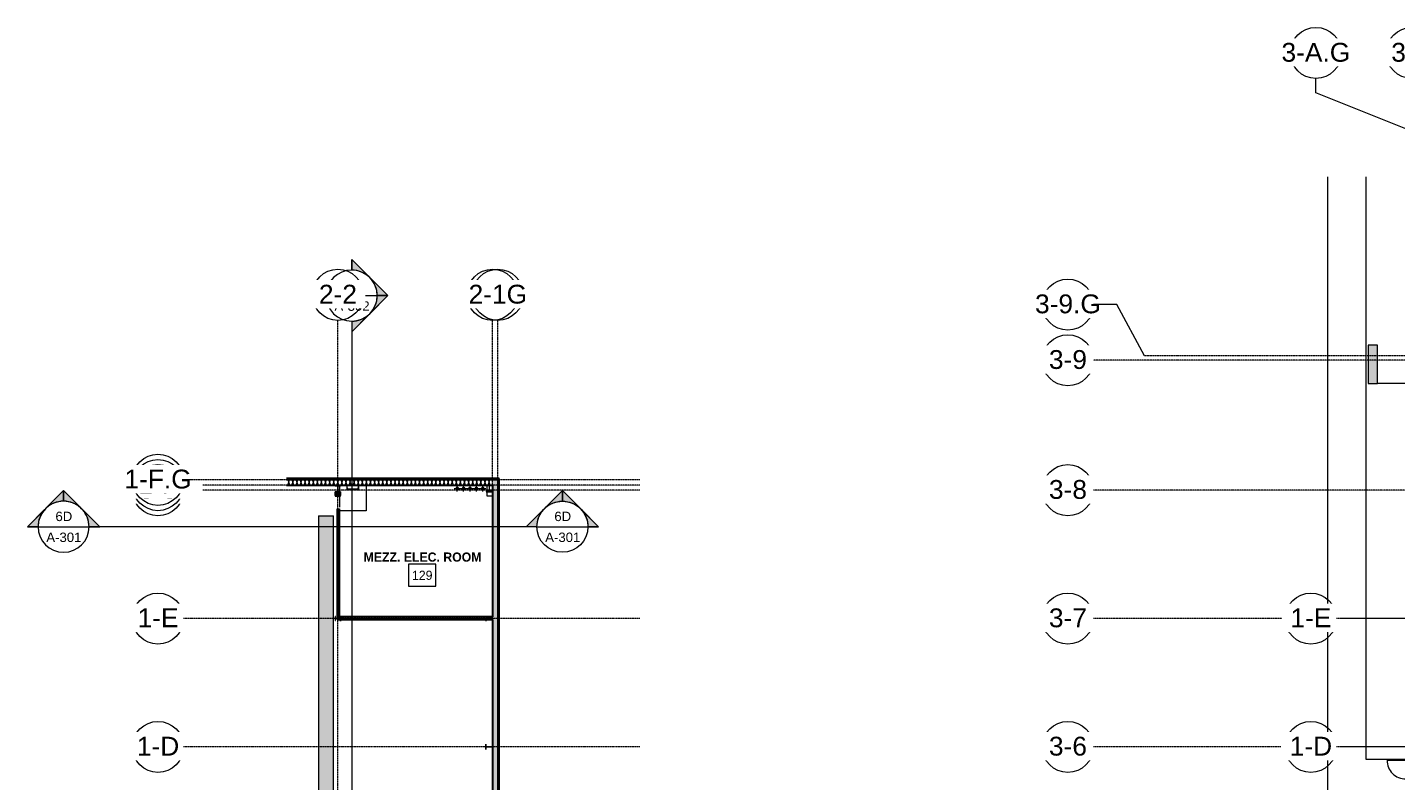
# Model space of a CAD drawing. Header units: inches. Extents: x 25369 to 33161, y -23509 to -20274.
# Drawn here: x 25397 to 27972, y -21693 to -20274 of the extents above; entities that cross this region are included whole.
import ezdxf

# ---------------------------------------------------------------- set-up
doc = ezdxf.new("R2010")
doc.units = ezdxf.units.IN
doc.header["$MEASUREMENT"] = 0
doc.linetypes.add('Grid Line 1_2_', pattern=[0.875, 0.5, -0.125, 0.125, -0.125])
for name, color, linetype, lineweight in [('A-AREA', 32, 'Continuous', 9), ('A-AREA-IDEN', 2, 'Continuous', 9), ('A-DOOR', 31, 'Continuous', 9), ('A-FLOR', 192, 'Continuous', 9), ('A-WALL', 113, 'Continuous', 9), ('A-WALL-PATT', 111, 'Continuous', 25), ('Conc', 7, 'Continuous', 9), ('E-POWR-CNTR', 130, 'Continuous', 9), ('E-POWR-DROP', 130, 'Continuous', 9), ('G-ANNO-SYMB', 111, 'Continuous', 9), ('I-WALL', 2, 'Continuous', 9), ('M-HVAC-DUCT', 70, 'Continuous', 9), ('Q-SPCQ', 91, 'Continuous', 9), ('S-BEAM', 12, 'Continuous', 9), ('S-COLS', 52, 'Continuous', 9), ('S-GRID', 1, 'Continuous', 9), ('S-GRID-IDEN', 1, 'Continuous', 9)]:
    doc.layers.add(name, color=color, linetype=linetype, lineweight=lineweight)
doc.styles.add('Arial', font='arial.ttf', dxfattribs={"height": 35.407186})
doc.styles.add('Arial_1', font='arial.ttf', dxfattribs={"height": 17.703593})
doc.styles.add('Century Gothic', font='GOTHIC.TTF', dxfattribs={"height": 17.245342})
doc.styles.add('Century Gothic_B', font='GOTHICB.TTF', dxfattribs={"height": 17.233438})
pattern_1 = [(45, (0, 0), (-19.00703, 19.00703), []), (45, (0, 28.8), (-19.00703, 19.00703), [])]
pattern_2 = [(0, (0, 0), (61.44, 15.36), [2.534, -43.546, 2.534, -43.546, -245.76]), (0, (0, 0), (61.44, 15.36), [-92.16, 2.534, -89.626, 2.534, -43.546, -107.52]), (0, (0, 0), (61.44, 15.36), [-230.4, 2.534, -28.186, 2.534, -74.266]), (120, (23.04, 7.68), (-44.02215, 45.528601), [2.534, -43.546, 2.534, -43.546, -245.76]), (120, (23.04, 7.68), (-44.02215, 45.528601), [-92.16, 2.534, -89.626, 2.534, -43.546, -107.52]), (120, (23.04, 7.68), (-44.02215, 45.528601), [-230.4, 2.534, -28.186, 2.534, -74.266]), (240, (30.72, 38.4), (-17.41785, -60.888601), [2.534, -43.546, 2.534, -43.546, -245.76]), (240, (30.72, 38.4), (-17.41785, -60.888601), [-92.16, 2.534, -89.626, 2.534, -43.546, -107.52]), (240, (30.72, 38.4), (-17.41785, -60.888601), [-230.4, 2.534, -28.186, 2.534, -74.266])]
pattern_3 = [(161.57, (0.96, 0.96), (-7.6802237, -0.0009796), [0, -54.643, 6.067, 0]), (18.43, (-0.96, 0.96), (-7.6802237, 0.0009796), [0, -54.643, 6.067, 0]), (108.43, (0.96, 0.96), (3.8382953, -19.20136532), [18.211, -42.499]), (71.57, (-0.96, 0.96), (3.8382953, 19.20136532), [18.211, -42.499])]
pattern_4 = [(0, (0, 0), (0, 24), []), (90, (0, 0), (-24, 1e-15), [])]
pattern_5 = [(225, (25980.89, -22360.053), (19.00703, -19.00703), []), (225, (25980.89, -22388.853), (19.00703, -19.00703), [])]

# ---------------------------------------------------------------- blocks, each defined once
blk = doc.blocks.new('columns and girder2 - one-1334686-Mezzanine Floor Plan')
at = {"layer": 'S-BEAM'}
h = blk.add_hatch(dxfattribs=at)
h.set_pattern_fill('FP_5', color=256, style=0, pattern_type=2)
h.set_pattern_definition(pattern_5)
h.paths.add_polyline_path([(5, -0.5), (-5, -0.5), (-5, -2), (5, -2)], flags=0)
h.paths.add_polyline_path([(-5, -17), (-5, -18.5), (5, -18.5), (5, -17)], flags=0)
h.paths.add_polyline_path([(5, -1204.9), (-5, -1204.9), (-5, -1206.4), (5, -1206.4), (5, -1205.8)], flags=0)
h.paths.add_polyline_path([(5, -1224.3), (-5, -1224.3), (-5, -1225.8), (5, -1225.8)], flags=0)
h = blk.add_hatch(color=256, dxfattribs=at)
h.paths.add_polyline_path([(5, -9.2), (0.6, -9.2), (0.6, -17), (5, -17)], flags=0)
h.paths.add_polyline_path([(-5, -9.2), (-5, -17), (-0.6, -17), (-0.6, -9.2)], flags=0)
h = blk.add_hatch(dxfattribs=at)
h.set_pattern_fill('FP_5', color=256, style=0, pattern_type=2)
h.set_pattern_definition(pattern_5)
h.paths.add_polyline_path([(-0.6, -2), (-0.6, -17), (0.6, -17), (0.6, -2)], flags=0)
h.paths.add_polyline_path([(0.6, -1206.4), (-0.6, -1206.4), (-0.6, -1224.3), (0.6, -1224.3)], flags=0)
h = blk.add_hatch(color=256, dxfattribs=at)
h.paths.add_polyline_path([(0.6, -1206.4), (0.6, -1213.3), (5, -1213.3), (5, -1206.4)], flags=0)
h.paths.add_polyline_path([(-5, -1206.4), (-5, -1213.3), (-0.6, -1213.3), (-0.6, -1206.4)], flags=0)
at = {"layer": 'S-BEAM', "lineweight": 15}
for p, q in [((5, -0.5), (-5, -0.5)), ((-5, -0.5), (-5, -2)), ((-5, -2), (5, -2)), ((5, -17), (-5, -17)), ((-5, -17), (-5, -18.5)), ((-5, -18.5), (5, -18.5)), ((0.6, -2), (-0.6, -2)), ((-0.6, -2), (-0.6, -17)), ((-0.6, -17), (0.6, -17)), ((0.6, -17), (0.6, -2)), ((5, -2), (5, -0.5)), ((5, -18.5), (5, -17)), ((5, -1204.9), (-5, -1204.9)), ((-5, -1204.9), (-5, -1206.4)), ((-5, -1206.4), (5, -1206.4)), ((0.6, -1206.4), (-0.6, -1206.4)), ((-0.6, -1206.4), (-0.6, -1224.3)), ((0.6, -1224.3), (0.6, -1206.4)), ((5, -1206.4), (5, -1204.9)), ((5, -1224.3), (-5, -1224.3)), ((-5, -1224.3), (-5, -1225.8)), ((-0.6, -1224.3), (0.6, -1224.3)), ((5, -1225.8), (5, -1224.3))]:
    blk.add_line(p, q, dxfattribs=at)
at = {"layer": 'S-BEAM'}
for p, q in [((-5, -17), (-5, -9.2)), ((-0.6, -9.2), (-5, -9.2)), ((5, -9.2), (0.6, -9.2)), ((5, -9.2), (5, -17)), ((-5, -1213.3), (-5, -1206.4)), ((5, -1206.4), (5, -1213.3)), ((-5, -1213.3), (-0.6, -1213.3)), ((0.6, -1213.3), (5, -1213.3))]:
    blk.add_line(p, q, dxfattribs=at)
blk = doc.blocks.new('lad500 - Standard-1365116-Mezzanine Floor Plan')
at = {"layer": 'Q-SPCQ'}
for p, q in [((26019.6, -21135.1), (25997.8, -21135.1)), ((25997.8, -21135.1), (25997.8, -21140.6)), ((25998, -21140.4), (25998, -21135.2)), ((25998, -21135.2), (26019.5, -21135.2)), ((26019.5, -21135.2), (26019.5, -21140.4)), ((26019.6, -21140.6), (26019.6, -21135.1)), ((25997.8, -21140.6), (25999.5, -21140.6)), ((25999.5, -21140.4), (25998, -21140.4)), ((25998.1, -21140.4), (25999.6, -21140.4)), ((25998.1, -21143.7), (25998.1, -21140.4)), ((25999.6, -21143.7), (25998.1, -21143.7)), ((25999.5, -21140.6), (25999.5, -21140.4)), ((25999.6, -21140.4), (25999.6, -21141.4)), ((25999.6, -21142.7), (25999.6, -21141.4)), ((25999.6, -21141.4), (26017.8, -21141.4)), ((26017.8, -21142.7), (25999.6, -21142.7)), ((25999.6, -21142.7), (25999.6, -21143.7)), ((26017.8, -21141.4), (26017.8, -21140.4)), ((26017.8, -21140.4), (26019.3, -21140.4)), ((26017.8, -21142.7), (26017.8, -21141.4)), ((26017.8, -21143.7), (26017.8, -21142.7)), ((26019.3, -21143.7), (26017.8, -21143.7)), ((26019.5, -21140.4), (26017.9, -21140.4)), ((26017.9, -21140.4), (26017.9, -21140.6)), ((26017.9, -21140.6), (26019.6, -21140.6)), ((26019.3, -21140.4), (26019.3, -21143.7))]:
    blk.add_line(p, q, dxfattribs=at)
blk = doc.blocks.new('Door_Single_Storefront - one-1371400-Overall Floor Plan')
at = {"layer": 'A-DOOR'}
blk.add_line((-17.59375, -35.1875), (-17.59375, 0), dxfattribs=at)
blk.add_arc((-17.59375, 0), 35.1875, 270, 0, dxfattribs=at)
blk = doc.blocks.new('Grid - Grid Head - Circle-14747-Mezzanine Floor Plan')
at = {"layer": 'S-GRID-IDEN'}
blk.add_circle((0, 0), 0.25, dxfattribs=at)
blk = doc.blocks.new('Section - Section Head - Filled-1526-Mezzanine Floor Plan')
at = {"layer": 'G-ANNO-SYMB'}
h = blk.add_hatch(color=256, dxfattribs=at)
edge = h.paths.add_edge_path(flags=0)
edge.add_line((-0.427, 0.177), (-0.25, 0.354))
edge.add_line((-0.25, 0.354), (-0.25, 0.25))
edge.add_arc((-0.25, 0), 0.25, 90, 135)
h = blk.add_hatch(color=256, dxfattribs=at)
edge = h.paths.add_edge_path(flags=0)
edge.add_arc((-0.25, 0), 0.25, 45, 90)
edge.add_line((-0.25, 0.25), (-0.25, 0.354))
edge.add_line((-0.25, 0.354), (-0.073, 0.177))
h = blk.add_hatch(color=256, dxfattribs=at)
edge = h.paths.add_edge_path(flags=0)
edge.add_arc((-0.25, 0), 0.25, 137.9216, 180)
edge.add_line((-0.5, 0), (-0.604, 0))
edge.add_line((-0.604, 0), (-0.436, 0.168))
h = blk.add_hatch(color=256, dxfattribs=at)
edge = h.paths.add_edge_path(flags=0)
edge.add_line((-0.064, 0.168), (0.104, 0))
edge.add_line((0.104, 0), (0, 0))
edge.add_arc((-0.25, 0), 0.25, 0, 42.0784)
for p, q in [((-0.25, 0.354), (-0.604, 0)), ((-0.25, 0.354), (-0.427, 0.177)), ((-0.25, 0.354), (0.104, 0)), ((-0.25, 0.25), (-0.25, 0.354)), ((-0.073, 0.177), (-0.25, 0.354)), ((-0.25, 0.354), (-0.25, 0.25)), ((-0.436, 0.168), (-0.604, 0)), ((0.104, 0), (-0.064, 0.168)), ((-0.604, 0), (-0.5, 0)), ((0, 0), (0.104, 0)), ((-0.5, 0), (-0.604, 0)), ((0, 0), (0.104, 0))]:
    blk.add_line(p, q, dxfattribs=at)
for start, end in [(360, 180), (137.9216, 180), (90, 135), (45, 90), (0, 42.0784), (180, 360)]:
    blk.add_arc((-0.25, 0), 0.25, start, end, dxfattribs=at)
blk = doc.blocks.new('Grid - Grid Head - Circle-14747-Overall Floor Plan')
at = {"layer": 'S-GRID-IDEN'}
blk.add_circle((0, 0), 0.25, dxfattribs=at)
blk = doc.blocks.new('Section - 3_32_ x 3_8_-18514-Overall Floor Plan')
at = {"layer": 'G-ANNO-SYMB'}
blk.add_hatch(color=256, dxfattribs=at).paths.add_polyline_path([(0, 0.375), (0, 0), (-0.09375, 0), (-0.09375, 0.375)], flags=0)
for p, q in [((0, 0.375), (-0.09375, 0.375)), ((-0.09375, 0.375), (-0.09375, 0)), ((0, 0), (0, 0.375)), ((-0.09375, 0), (0, 0))]:
    blk.add_line(p, q, dxfattribs=at)

msp = doc.modelspace()

# ---------------------------------------------------------------- hatches: boundary and pattern name
at = {"layer": 'A-WALL'}
msp.add_hatch(color=256, dxfattribs=at).paths.add_polyline_path([(26178.3, -21123.3), (26282.4, -21123.3), (26282.4, -21121.8), (25884.1, -21121.8), (25884.1, -21123.3), (26119.5, -21123.3)], flags=0)
at = {"layer": 'A-WALL', "lineweight": 5}
msp.add_hatch(color=256, dxfattribs=at).paths.add_polyline_path([(26283.9, -22233.7), (26283.9, -21121.8), (26282.4, -21121.8), (26282.4, -22233.7)], flags=0)
at = {"layer": 'A-WALL-PATT', "lineweight": 9}
h = msp.add_hatch(dxfattribs=at)
h.set_pattern_fill('FP_4', color=256, style=0, pattern_type=2)
h.set_pattern_definition(pattern_4)
h.paths.add_polyline_path([(26281.4, -21124.3), (26281.4, -21123.3), (25884.1, -21123.3), (25884.1, -21124.3), (26271.4, -21124.3)], flags=0)
h = msp.add_hatch(dxfattribs=at)
h.set_pattern_fill('FP_3', color=256, style=0, pattern_type=2)
h.set_pattern_definition(pattern_3)
h.paths.add_polyline_path([(26178.3, -21134.3), (26271.4, -21134.3), (26271.4, -21124.3), (25884.1, -21124.3), (25884.1, -21134.3), (26119.5, -21134.3)], flags=0)
h = msp.add_hatch(dxfattribs=at)
h.set_pattern_fill('FP_3', color=256, style=0, pattern_type=2)
h.set_pattern_definition(pattern_3)
h.paths.add_polyline_path([(26271.4, -22233.7), (26281.4, -22233.7), (26281.4, -21124.3), (26271.4, -21124.3), (26271.4, -22107.7)], flags=0)
h = msp.add_hatch(dxfattribs=at)
h.set_pattern_fill('FP_4', color=256, style=0, pattern_type=2)
h.set_pattern_definition(pattern_4)
h.paths.add_polyline_path([(26282.4, -22233.7), (26282.4, -21123.3), (26281.4, -21123.3), (26281.4, -22233.7)], flags=0)
h = msp.add_hatch(dxfattribs=at)
h.set_pattern_fill('FP_2', color=256, style=0, pattern_type=2)
h.set_pattern_definition(pattern_2)
h.paths.add_polyline_path([(25979.4, -21386.6), (25980, -21386.6), (25980, -21181.8), (25979.4, -21181.8), (25979.4, -21381.2)], flags=0)
h = msp.add_hatch(dxfattribs=at)
h.set_pattern_fill('FP_2', color=256, style=0, pattern_type=2)
h.set_pattern_definition(pattern_2)
h.paths.add_polyline_path([(25983.5, -21386.6), (25984.1, -21386.6), (25984.1, -21181.8), (25983.5, -21181.8), (25983.5, -21381.2)], flags=0)
h = msp.add_hatch(dxfattribs=at)
h.set_pattern_fill('FP_2', color=256, style=0, pattern_type=2)
h.set_pattern_definition(pattern_2)
h.paths.add_polyline_path([(26271.4, -21382.4), (26271.4, -21381.8), (25979.4, -21381.8), (25979.4, -21382.4), (26119.5, -21382.4)], flags=0)
h = msp.add_hatch(dxfattribs=at)
h.set_pattern_fill('FP_2', color=256, style=0, pattern_type=2)
h.set_pattern_definition(pattern_2)
h.paths.add_polyline_path([(26271.4, -21386.6), (26271.4, -21385.9), (25979.4, -21385.9), (25979.4, -21386.6), (26119.5, -21386.6)], flags=0)
at = {"layer": 'E-POWR-DROP'}
for points in [[(26205.1, -21143.8), (26206, -21143.7), (26206.8, -21143.3), (26207.5, -21142.8), (26208, -21142.1), (26208.3, -21141.3), (26208.4, -21140.5), (26208.3, -21139.6), (26208, -21138.8), (26207.5, -21138.1), (26206.8, -21137.6), (26206, -21137.3), (26205.1, -21137.2), (26204.3, -21137.3), (26203.5, -21137.6), (26202.8, -21138.1), (26202.2, -21138.8), (26201.9, -21139.6), (26201.8, -21140.5), (26201.9, -21141.3), (26202.2, -21142.1), (26202.8, -21142.8), (26203.5, -21143.3), (26204.3, -21143.7)], [(26217.1, -21143.8), (26218, -21143.7), (26218.8, -21143.3), (26219.5, -21142.8), (26220, -21142.1), (26220.3, -21141.3), (26220.4, -21140.5), (26220.3, -21139.6), (26220, -21138.8), (26219.5, -21138.1), (26218.8, -21137.6), (26218, -21137.3), (26217.1, -21137.2), (26216.3, -21137.3), (26215.5, -21137.6), (26214.8, -21138.1), (26214.2, -21138.8), (26213.9, -21139.6), (26213.8, -21140.5), (26213.9, -21141.3), (26214.2, -21142.1), (26214.8, -21142.8), (26215.5, -21143.3), (26216.3, -21143.7)], [(26229.1, -21143.8), (26230, -21143.7), (26230.8, -21143.3), (26231.5, -21142.8), (26232, -21142.1), (26232.3, -21141.3), (26232.4, -21140.5), (26232.3, -21139.6), (26232, -21138.8), (26231.5, -21138.1), (26230.8, -21137.6), (26230, -21137.3), (26229.1, -21137.2), (26228.3, -21137.3), (26227.5, -21137.6), (26226.8, -21138.1), (26226.2, -21138.8), (26225.9, -21139.6), (26225.8, -21140.5), (26225.9, -21141.3), (26226.2, -21142.1), (26226.8, -21142.8), (26227.5, -21143.3), (26228.3, -21143.7)], [(26241.1, -21143.8), (26242, -21143.7), (26242.8, -21143.3), (26243.5, -21142.8), (26244, -21142.1), (26244.3, -21141.3), (26244.4, -21140.5), (26244.3, -21139.6), (26244, -21138.8), (26243.5, -21138.1), (26242.8, -21137.6), (26242, -21137.3), (26241.1, -21137.2), (26240.3, -21137.3), (26239.5, -21137.6), (26238.8, -21138.1), (26238.2, -21138.8), (26237.9, -21139.6), (26237.8, -21140.5), (26237.9, -21141.3), (26238.2, -21142.1), (26238.8, -21142.8), (26239.5, -21143.3), (26240.3, -21143.7)], [(26253.1, -21143.8), (26254, -21143.7), (26254.8, -21143.3), (26255.5, -21142.8), (26256, -21142.1), (26256.3, -21141.3), (26256.4, -21140.5), (26256.3, -21139.6), (26256, -21138.8), (26255.5, -21138.1), (26254.8, -21137.6), (26254, -21137.3), (26253.1, -21137.2), (26252.3, -21137.3), (26251.5, -21137.6), (26250.8, -21138.1), (26250.2, -21138.8), (26249.9, -21139.6), (26249.8, -21140.5), (26249.9, -21141.3), (26250.2, -21142.1), (26250.8, -21142.8), (26251.5, -21143.3), (26252.3, -21143.7)]]:
    msp.add_hatch(color=256, dxfattribs=at).paths.add_polyline_path(points, flags=0)
at = {"layer": 'I-WALL', "lineweight": 5}
for points in [[(25979.4, -21181.8), (25984.1, -21181.8), (25984.1, -21178.9), (25979.4, -21178.9)], [(25983.5, -21386.6), (25983.5, -21181.8), (25980, -21181.8), (25980, -21386.6)], [(26271.4, -21385.9), (26271.4, -21382.4), (25979.4, -21382.4), (25979.4, -21385.9), (26119.5, -21385.9)]]:
    msp.add_hatch(color=256, dxfattribs=at).paths.add_polyline_path(points, flags=0)
at = {"layer": 'M-HVAC-DUCT', "lineweight": 5}
for points in [[(25958.5, -22256.1), (25958.5, -21191.9), (25944.5, -21191.9), (25944.5, -22256.1), (25957.6, -22256.1)], [(25970.7, -22256.1), (25972.5, -22256.1), (25972.5, -21191.9), (25958.5, -21191.9), (25958.5, -22256.1), (25969.3, -22256.1)]]:
    msp.add_hatch(color=256, dxfattribs=at).paths.add_polyline_path(points, flags=0)
at = {"layer": 'S-COLS'}
h = msp.add_hatch(dxfattribs=at)
h.set_pattern_fill('FP_1', color=256, style=0, pattern_type=2)
h.set_pattern_definition(pattern_1)
h.paths.add_polyline_path([(26271.4, -21146.8), (26271.4, -21146.4), (26266.2, -21146.4), (26265.7, -21146.2), (26265.5, -21145.7), (26265.5, -21135.4), (26265.7, -21134.9), (26266.2, -21134.7), (26271.4, -21134.7), (26271.4, -21134.3), (26259.4, -21134.3), (26259.4, -21134.7), (26264.6, -21134.7), (26265, -21134.9), (26265.2, -21135.4), (26265.2, -21145.7), (26265, -21146.2), (26264.6, -21146.4), (26259.4, -21146.4), (26259.4, -21146.8), (26266.6, -21146.8)], flags=0)
h = msp.add_hatch(dxfattribs=at)
h.set_pattern_fill('FP_1', color=256, style=0, pattern_type=2)
h.set_pattern_definition(pattern_1)
h.paths.add_polyline_path([(25976.5, -21389), (25976.5, -21385.9), (25976.7, -21385.4), (25977.1, -21385.2), (25984.6, -21385.2), (25985.1, -21385.4), (25985.3, -21385.9), (25985.3, -21389), (25985.8, -21389), (25985.8, -21381.1), (25985.3, -21381.1), (25985.3, -21384.2), (25985.1, -21384.7), (25984.6, -21384.9), (25977.1, -21384.9), (25976.7, -21384.7), (25976.5, -21384.2), (25976.5, -21381.1), (25976, -21381.1), (25976, -21389)], flags=0)
h = msp.add_hatch(dxfattribs=at)
h.set_pattern_fill('FP_1', color=256, style=0, pattern_type=2)
h.set_pattern_definition(pattern_1)
h.paths.add_polyline_path([(26271, -21389.1), (26271.4, -21389.1), (26271.4, -21381.1), (26271, -21381.1), (26271, -21384.2), (26270.8, -21384.7), (26270.3, -21384.9), (26260, -21384.9), (26259.5, -21384.7), (26259.3, -21384.2), (26259.3, -21381.1), (26258.9, -21381.1), (26258.9, -21389.1), (26259.3, -21389.1), (26259.3, -21385.9), (26259.5, -21385.4), (26260, -21385.2), (26270.3, -21385.2), (26270.8, -21385.4), (26271, -21385.9)], flags=0)
h = msp.add_hatch(dxfattribs=at)
h.set_pattern_fill('FP_1', color=256, style=0, pattern_type=2)
h.set_pattern_definition(pattern_1)
h.paths.add_polyline_path([(26271.4, -21631.3), (26271.4, -21621.3), (26271, -21621.3), (26271, -21625.5), (26270.8, -21626), (26270.3, -21626.2), (26259.8, -21626.2), (26259.3, -21626), (26259.1, -21625.5), (26259.1, -21621.3), (26258.6, -21621.3), (26258.6, -21631.3), (26259.1, -21631.3), (26259.1, -21627.1), (26259.3, -21626.6), (26259.8, -21626.4), (26270.3, -21626.4), (26270.8, -21626.6), (26271, -21627.1), (26271, -21631.3)], flags=0)

# ---------------------------------------------------------------- linework, layer by layer
at = {"layer": 'A-AREA'}
msp.add_line((25984.5, -21175.9), (25984.5, -21134.3), dxfattribs=at)
at = {"layer": 'A-AREA-IDEN', "flags": 128}
msp.add_lwpolyline([(26113.6, -21283), (26113.6, -21324.1), (26165, -21324.1), (26165, -21283)], close=True, dxfattribs=at)
at = {"layer": 'A-FLOR'}
for p, q in [((26033.9, -21134.3), (26033.9, -21182.3)), ((26261.4, -21146.4), (26261.4, -21134.7)), ((26261.4, -21155.3), (26261.4, -21146.8)), ((26271.4, -21155.3), (26261.4, -21155.3)), ((26033.9, -21182.3), (25984.1, -21182.3))]:
    msp.add_line(p, q, dxfattribs=at)
at = {"layer": 'A-WALL', "lineweight": 25}
for p, q in [((26283.9, -21121.8), (25884.1, -21121.8)), ((25884.1, -21134.3), (26271.4, -21134.3)), ((26271.4, -21134.3), (26271.4, -21381.8)), ((26283.9, -22233.7), (26283.9, -21121.8)), ((26271.4, -21386.6), (26271.4, -22233.7))]:
    msp.add_line(p, q, dxfattribs=at)
at = {"layer": 'A-WALL'}
for p, q in [((25884.1, -21123.3), (26282.4, -21123.3)), ((25884.1, -21124.3), (26281.4, -21124.3)), ((26281.4, -22233.7), (26281.4, -21124.3)), ((26282.4, -22233.7), (26282.4, -21123.3)), ((25980, -21181.8), (25980, -21386.6)), ((25983.5, -21181.8), (25983.5, -21386.6)), ((26271.4, -21382.4), (25979.4, -21382.4)), ((26271.4, -21385.9), (25979.4, -21385.9)), ((26271.4, -21386.6), (26271.4, -21381.8))]:
    msp.add_line(p, q, dxfattribs=at)
at = {"layer": 'Conc'}
for p, q in [((27840.4, -20555), (27840.4, -22983.1)), ((27912.4, -20555), (27912.4, -21649.2)), ((27912.4, -21649.2), (27987.3, -21649.2))]:
    msp.add_line(p, q, dxfattribs=at)
at = {"layer": 'E-POWR-CNTR'}
for p, q in [((26205.1, -21137.2), (26205.1, -21134.5)), ((26217.1, -21137.2), (26217.1, -21134.5)), ((26229.1, -21137.2), (26229.1, -21134.5)), ((26241.1, -21137.2), (26241.1, -21134.5)), ((26253.1, -21137.2), (26253.1, -21134.5)), ((26199.1, -21140.5), (26201.8, -21140.5)), ((26205.1, -21146.5), (26205.1, -21143.8)), ((26208.4, -21140.5), (26211.1, -21140.5)), ((26211.1, -21140.5), (26213.8, -21140.5)), ((26217.1, -21146.5), (26217.1, -21143.8)), ((26220.4, -21140.5), (26223.1, -21140.5)), ((26223.1, -21140.5), (26225.8, -21140.5)), ((26229.1, -21146.5), (26229.1, -21143.8)), ((26232.4, -21140.5), (26235.1, -21140.5)), ((26235.1, -21140.5), (26237.8, -21140.5)), ((26241.1, -21146.5), (26241.1, -21143.8)), ((26244.4, -21140.5), (26247.1, -21140.5)), ((26247.1, -21140.5), (26249.8, -21140.5)), ((26253.1, -21146.5), (26253.1, -21143.8)), ((26256.4, -21140.5), (26259.1, -21140.5))]:
    msp.add_line(p, q, dxfattribs=at)
at = {"layer": 'G-ANNO-SYMB'}
for p, q in [((26006.8, -20826.1), (26006.8, -22662.9)), ((28701.8, -20943.1), (27934.6, -20943.1)), ((25417.3, -21212.5), (25513.3, -21212.5)), ((26354.8, -21212.5), (25513.3, -21212.5)), ((26354.8, -21212.5), (26450.8, -21212.5))]:
    msp.add_line(p, q, dxfattribs=at)
at = {"layer": 'I-WALL'}
for p, q in [((25979.4, -21178.9), (25984.1, -21178.9)), ((25979.4, -21181.8), (25979.4, -21178.9)), ((25984.1, -21178.9), (25984.1, -21181.8))]:
    msp.add_line(p, q, dxfattribs=at)
at = {"layer": 'I-WALL', "lineweight": 25}
for p, q in [((25984.1, -21181.8), (25979.4, -21181.8)), ((25979.4, -21181.8), (25979.4, -21386.6)), ((25984.1, -21386.6), (25984.1, -21181.8)), ((26271.4, -21381.8), (25979.4, -21381.8)), ((25979.4, -21386.6), (26271.4, -21386.6))]:
    msp.add_line(p, q, dxfattribs=at)
at = {"layer": 'M-HVAC-DUCT'}
for p, q in [((25944.5, -21191.9), (25944.5, -22256.1)), ((25944.5, -21191.9), (25972.5, -21191.9)), ((25972.5, -22256.1), (25972.5, -21191.9))]:
    msp.add_line(p, q, dxfattribs=at)
at = {"layer": 'S-COLS', "lineweight": 15}
for p, q in [((26271.4, -21134.3), (26259.4, -21134.3)), ((26259.4, -21134.3), (26259.4, -21134.7)), ((26259.4, -21134.7), (26264.6, -21134.7)), ((26265.2, -21135.4), (26265.2, -21145.7)), ((26265.5, -21145.7), (26265.5, -21135.4)), ((26266.2, -21134.7), (26271.4, -21134.7)), ((26271.4, -21134.7), (26271.4, -21134.3)), ((26264.6, -21146.4), (26259.4, -21146.4)), ((26259.4, -21146.4), (26259.4, -21146.8)), ((26259.4, -21146.8), (26271.4, -21146.8)), ((26271.4, -21146.4), (26266.2, -21146.4)), ((26271.4, -21146.8), (26271.4, -21146.4)), ((25976.5, -21381.1), (25976, -21381.1)), ((25976, -21381.1), (25976, -21389)), ((25976, -21389), (25976.5, -21389)), ((25976.5, -21384.2), (25976.5, -21381.1)), ((25976.5, -21389), (25976.5, -21385.9)), ((25984.6, -21384.9), (25977.1, -21384.9)), ((25977.1, -21385.2), (25984.6, -21385.2)), ((25985.8, -21381.1), (25985.3, -21381.1)), ((25985.3, -21381.1), (25985.3, -21384.2)), ((25985.3, -21385.9), (25985.3, -21389)), ((25985.3, -21389), (25985.8, -21389)), ((25985.8, -21389), (25985.8, -21381.1)), ((26259.3, -21381.1), (26258.9, -21381.1)), ((26258.9, -21381.1), (26258.9, -21389.1)), ((26258.9, -21389.1), (26259.3, -21389.1)), ((26259.3, -21384.2), (26259.3, -21381.1)), ((26259.3, -21389.1), (26259.3, -21385.9)), ((26270.3, -21384.9), (26260, -21384.9)), ((26260, -21385.2), (26270.3, -21385.2)), ((26271.4, -21381.1), (26271, -21381.1)), ((26271, -21381.1), (26271, -21384.2)), ((26271, -21385.9), (26271, -21389.1)), ((26271, -21389.1), (26271.4, -21389.1)), ((26271.4, -21389.1), (26271.4, -21381.1)), ((26259.1, -21621.3), (26258.6, -21621.3)), ((26258.6, -21621.3), (26258.6, -21631.3)), ((26259.1, -21625.5), (26259.1, -21621.3)), ((26259.1, -21631.3), (26259.1, -21627.1)), ((26270.3, -21626.2), (26259.8, -21626.2)), ((26259.8, -21626.4), (26270.3, -21626.4)), ((26271.4, -21621.3), (26271, -21621.3)), ((26271, -21621.3), (26271, -21625.5)), ((26271, -21627.1), (26271, -21631.3)), ((26271.4, -21631.3), (26271.4, -21621.3)), ((26258.6, -21631.3), (26259.1, -21631.3)), ((26271, -21631.3), (26271.4, -21631.3))]:
    msp.add_line(p, q, dxfattribs=at)
for centre, start, end in [((26264.6, -21135.4), 0, 90), ((26266.2, -21135.4), 90, 180), ((26264.6, -21145.7), 270, 0), ((26266.2, -21145.7), 180, 270), ((25977.1, -21384.2), 180, 270), ((25977.1, -21385.9), 90, 180), ((25984.6, -21384.2), 270, 0), ((25984.6, -21385.9), 0, 90), ((26260, -21384.2), 180, 270), ((26260, -21385.9), 90, 180), ((26270.3, -21384.2), 270, 0), ((26270.3, -21385.9), 0, 90), ((26259.8, -21625.5), 180, 270), ((26259.8, -21627.1), 90, 180), ((26270.3, -21625.5), 270, 0), ((26270.3, -21627.1), 0, 90)]:
    msp.add_arc(centre, 0.691, start, end, dxfattribs=at)
at = {"layer": 'S-GRID'}
for p, q in [((27818.6, -20397.1), (27818.6, -20370)), ((27990.8, -20466), (27818.6, -20397.1))]:
    msp.add_line(p, q, dxfattribs=at)
at = {"layer": 'S-GRID', "linetype": 'Grid Line 1_2_'}
for p, q in [((25980.9, -22664.4), (25980.9, -20824.6)), ((25980.9, -22664.4), (25980.9, -20824.6)), ((26271.4, -22664.4), (26271.4, -20824.6)), ((26271.4, -22664.4), (26271.4, -20824.6)), ((26281.4, -22664.4), (26281.4, -20824.6)), ((26281.4, -22664.4), (26281.4, -20824.6)), ((28801, -20891.6), (27496.5, -20891.6))]:
    msp.add_line(p, q, dxfattribs=at)

# ---------------------------------------------------------------- block references
at = {"layer": 'A-DOOR', "rotation": 270}
msp.add_blockref('Door_Single_Storefront - one-1371400-Overall Floor Plan', (27987.6, -21669), dxfattribs=at)
at = {"layer": 'G-ANNO-SYMB', "xscale": 191.9999999999999, "yscale": 191.9999999999999, "zscale": 191.9999999999999}
for name, p in [('Section - 3_32_ x 3_8_-18514-Overall Floor Plan', (27934.6, -20943.1)), ('Section - Section Head - Filled-1526-Mezzanine Floor Plan', (25513.3, -21212.5))]:
    msp.add_blockref(name, p, dxfattribs=at)
at = {"layer": 'G-ANNO-SYMB', "extrusion": (0, 0, -1), "xscale": 191.9999999999999, "yscale": 191.9999999999999, "zscale": 191.9999999999999}
msp.add_blockref('Section - Section Head - Filled-1526-Mezzanine Floor Plan', (-26354.8, -21212.5), dxfattribs=at)
at = {"layer": 'Q-SPCQ'}
msp.add_blockref('lad500 - Standard-1365116-Mezzanine Floor Plan', (0, 0), dxfattribs=at)
at = {"layer": 'S-BEAM', "rotation": 180}
msp.add_blockref('columns and girder2 - one-1334686-Mezzanine Floor Plan', (25980.9, -22360.1), dxfattribs=at)
at = {"layer": 'S-GRID-IDEN', "xscale": 191.9999999999999, "yscale": 191.9999999999999, "zscale": 191.9999999999999}
for name, p in [('Grid - Grid Head - Circle-14747-Overall Floor Plan', (27818.6, -20322)), ('Grid - Grid Head - Circle-14747-Overall Floor Plan', (27998.8, -20322)), ('Grid - Grid Head - Circle-14747-Mezzanine Floor Plan', (25980.9, -20776.6)), ('Grid - Grid Head - Circle-14747-Mezzanine Floor Plan', (26281.4, -20776.6))]:
    msp.add_blockref(name, p, dxfattribs=at)
for name, p, rotation in [('Grid - Grid Head - Circle-14747-Overall Floor Plan', (27352.5, -20795), 89.9999999999999), ('Grid - Grid Head - Circle-14747-Overall Floor Plan', (27352.5, -20899.6), 89.9999999999999), ('Grid - Grid Head - Circle-14747-Mezzanine Floor Plan', (25642.7, -21143.8), 89.99999999999982), ('Grid - Grid Head - Circle-14747-Overall Floor Plan', (27352.5, -21143.8), 89.9999999999999), ('Grid - Grid Head - Circle-14747-Mezzanine Floor Plan', (25642.7, -21385.1), 89.99999999999982), ('Grid - Grid Head - Circle-14747-Overall Floor Plan', (27352.5, -21385.1), 89.99999999999984), ('Grid - Grid Head - Circle-14747-Overall Floor Plan', (27809.1, -21385.1), 89.99999999999984), ('Grid - Grid Head - Circle-14747-Mezzanine Floor Plan', (25642.7, -21626.3), 89.99999999999982), ('Grid - Grid Head - Circle-14747-Overall Floor Plan', (27352.5, -21626.3), 89.99999999999984), ('Grid - Grid Head - Circle-14747-Overall Floor Plan', (27809.1, -21626.3), 89.99999999999984)]:
    msp.add_blockref(name, p, dxfattribs=dict(at, rotation=rotation))

# ---------------------------------------------------------------- texts
at = {"layer": 'A-AREA-IDEN', "attachment_point": 2}
for s, insert, char_height, width, line_spacing_factor, style in [('MEZZ. ELEC. ROOM', (26139.9, -21260.9), 17.233, 257.688, 0.984796, 'Century Gothic_B'), ('129', (26139.3, -21295.1), 17.25, 47.304, 0.984117, 'Century Gothic')]:
    msp.add_mtext(s, dxfattribs=dict(at, insert=insert, char_height=char_height, width=width, line_spacing_factor=line_spacing_factor, style=style))
at = {"layer": 'G-ANNO-SYMB', "char_height": 17.7, "attachment_point": 2, "line_spacing_factor": 0.938532, "style": 'Arial_1'}
for s, insert, width in [('6D', (25465.9, -21184.2), 37.584), ('6D', (26403.4, -21184.2), 37.584), ('A-301', (25465.9, -21223.5), 78.624), ('A-301', (26403.4, -21223.5), 78.624)]:
    msp.add_mtext(s, dxfattribs=dict(at, insert=insert, width=width))

# ---------------------------------------------------------------- next in the draw order: texts
at = {"layer": 'S-GRID-IDEN', "char_height": 35.41, "attachment_point": 2, "line_spacing_factor": 0.938532, "style": 'Arial', "bg_fill": 3, "box_fill_scale": 1.25, "bg_fill_color": 0, "bg_fill_transparency": 0}
for s, insert, width in [('3-A.G', (27818.6, -20303.1), 153.792), ('3-A', (27998.8, -20303.1), 91.584), ('1-2', (25980.9, -20757.7), 85.104), ('1-1G', (26281.4, -20757.7), 130.896), ('3-9.G', (27352.7, -20775.9), 147.312), ('3-9', (27352.7, -20880.5), 85.104), ('3-8', (25642.9, -21124.7), 85.104), ('3-8', (27352.7, -21124.7), 85.104), ('3-7', (25642.9, -21366), 85.104), ('3-7', (27352.7, -21366), 85.104), ('3-6', (25642.9, -21607.2), 85.104), ('3-6', (27352.7, -21607.2), 85.104)]:
    msp.add_mtext(s, dxfattribs=dict(at, insert=insert, width=width))

# ---------------------------------------------------------------- next in the draw order: linework, layer by layer
at = {"layer": 'G-ANNO-SYMB'}
msp.add_line((25958.8, -20778.1), (26054.8, -20778.1), dxfattribs=at)
at = {"layer": 'S-GRID'}
for p, q in [((27444.8, -20795), (27400.5, -20795)), ((27496.5, -20891.6), (27444.8, -20795))]:
    msp.add_line(p, q, dxfattribs=at)
at = {"layer": 'S-GRID', "linetype": 'Grid Line 1_2_'}
for p, q in [((28801, -20899.6), (27400.5, -20899.6)), ((26548.3, -21143.8), (25690.7, -21143.8)), ((28694.1, -21143.8), (27400.5, -21143.8)), ((26548.3, -21385.1), (25690.7, -21385.1)), ((32356.5, -21385.1), (27400.5, -21385.1)), ((26548.3, -21626.3), (25690.7, -21626.3)), ((32356.5, -21626.3), (27400.5, -21626.3))]:
    msp.add_line(p, q, dxfattribs=at)

# ---------------------------------------------------------------- next in the draw order: block references
at = {"layer": 'G-ANNO-SYMB', "xscale": 191.9999999999999, "yscale": 191.9999999999999, "zscale": 191.9999999999999, "rotation": 269.9999999999996}
msp.add_blockref('Section - Section Head - Filled-1526-Mezzanine Floor Plan', (26006.8, -20826.1), dxfattribs=at)
at = {"layer": 'S-GRID-IDEN', "xscale": 191.9999999999999, "yscale": 191.9999999999999, "zscale": 191.9999999999999}
for p in [(25980.9, -20776.6), (26271.4, -20776.6)]:
    msp.add_blockref('Grid - Grid Head - Circle-14747-Mezzanine Floor Plan', p, dxfattribs=at)
at = {"layer": 'S-GRID-IDEN', "xscale": 191.9999999999999, "yscale": 191.9999999999999, "zscale": 191.9999999999999, "rotation": 89.99999999999982}
for p in [(25642.7, -21134.3), (25642.7, -21385.1), (25642.7, -21626.3)]:
    msp.add_blockref('Grid - Grid Head - Circle-14747-Mezzanine Floor Plan', p, dxfattribs=at)

# ---------------------------------------------------------------- next in the draw order: texts
at = {"layer": 'G-ANNO-SYMB', "char_height": 17.7, "attachment_point": 2, "line_spacing_factor": 0.938532, "style": 'Arial_1'}
for s, insert, width in [('6B', (26007.4, -20749.8), 36.072), ('A-302', (26007.4, -20789), 78.624)]:
    msp.add_mtext(s, dxfattribs=dict(at, insert=insert, width=width))

# ---------------------------------------------------------------- next in the draw order: texts
at = {"layer": 'S-GRID-IDEN', "char_height": 35.41, "attachment_point": 2, "line_spacing_factor": 0.938532, "style": 'Arial', "bg_fill": 3, "box_fill_scale": 1.25, "bg_fill_color": 0, "bg_fill_transparency": 0}
for s, insert, width in [('2-2', (25980.9, -20757.7), 85.104), ('2-1', (26271.4, -20757.7), 85.104), ('1-F', (25642.9, -21115.2), 88.128), ('1-E', (25642.9, -21366), 91.584), ('1-E', (27809.3, -21366), 91.584), ('1-D', (25642.9, -21607.2), 94.608), ('1-D', (27809.3, -21607.2), 94.608)]:
    msp.add_mtext(s, dxfattribs=dict(at, insert=insert, width=width))

# ---------------------------------------------------------------- next in the draw order: linework, layer by layer
at = {"layer": 'S-GRID', "linetype": 'Grid Line 1_2_'}
for p, q in [((26548.3, -21134.3), (25690.7, -21134.3)), ((26548.3, -21385.1), (25690.7, -21385.1)), ((33026.6, -21385.1), (27857.1, -21385.1)), ((26548.3, -21626.3), (25690.7, -21626.3)), ((33026.6, -21626.3), (27857.1, -21626.3))]:
    msp.add_line(p, q, dxfattribs=at)

# ---------------------------------------------------------------- next in the draw order: block references
at = {"layer": 'S-GRID-IDEN', "xscale": 191.9999999999999, "yscale": 191.9999999999999, "zscale": 191.9999999999999}
msp.add_blockref('Grid - Grid Head - Circle-14747-Mezzanine Floor Plan', (26271.4, -20776.6), dxfattribs=at)
at = {"layer": 'S-GRID-IDEN', "xscale": 191.9999999999999, "yscale": 191.9999999999999, "zscale": 191.9999999999999, "rotation": 89.99999999999982}
msp.add_blockref('Grid - Grid Head - Circle-14747-Mezzanine Floor Plan', (25642.7, -21124.3), dxfattribs=at)

# ---------------------------------------------------------------- next in the draw order: texts
at = {"layer": 'S-GRID-IDEN', "char_height": 35.41, "attachment_point": 2, "line_spacing_factor": 0.938532, "style": 'Arial', "bg_fill": 3, "box_fill_scale": 1.25, "bg_fill_color": 0, "bg_fill_transparency": 0}
for s, insert, width in [('1-1', (26271.4, -20757.7), 85.104), ('1-F.G', (25642.9, -21105.2), 150.336)]:
    msp.add_mtext(s, dxfattribs=dict(at, insert=insert, width=width))

# ---------------------------------------------------------------- next in the draw order: linework, layer by layer
at = {"layer": 'S-GRID', "linetype": 'Grid Line 1_2_'}
msp.add_line((26548.3, -21124.3), (25690.7, -21124.3), dxfattribs=at)

# ---------------------------------------------------------------- next in the draw order: block references
at = {"layer": 'S-GRID-IDEN', "xscale": 191.9999999999999, "yscale": 191.9999999999999, "zscale": 191.9999999999999}
msp.add_blockref('Grid - Grid Head - Circle-14747-Mezzanine Floor Plan', (26281.4, -20776.6), dxfattribs=at)

# ---------------------------------------------------------------- next in the draw order: texts
at = {"layer": 'S-GRID-IDEN', "insert": (26281.4, -20757.7), "char_height": 35.41, "width": 130.896, "attachment_point": 2, "line_spacing_factor": 0.938532, "style": 'Arial', "bg_fill": 3, "box_fill_scale": 1.25, "bg_fill_color": 0, "bg_fill_transparency": 0}
msp.add_mtext('2-1G', dxfattribs=at)

doc.saveas('drawing.dxf')
